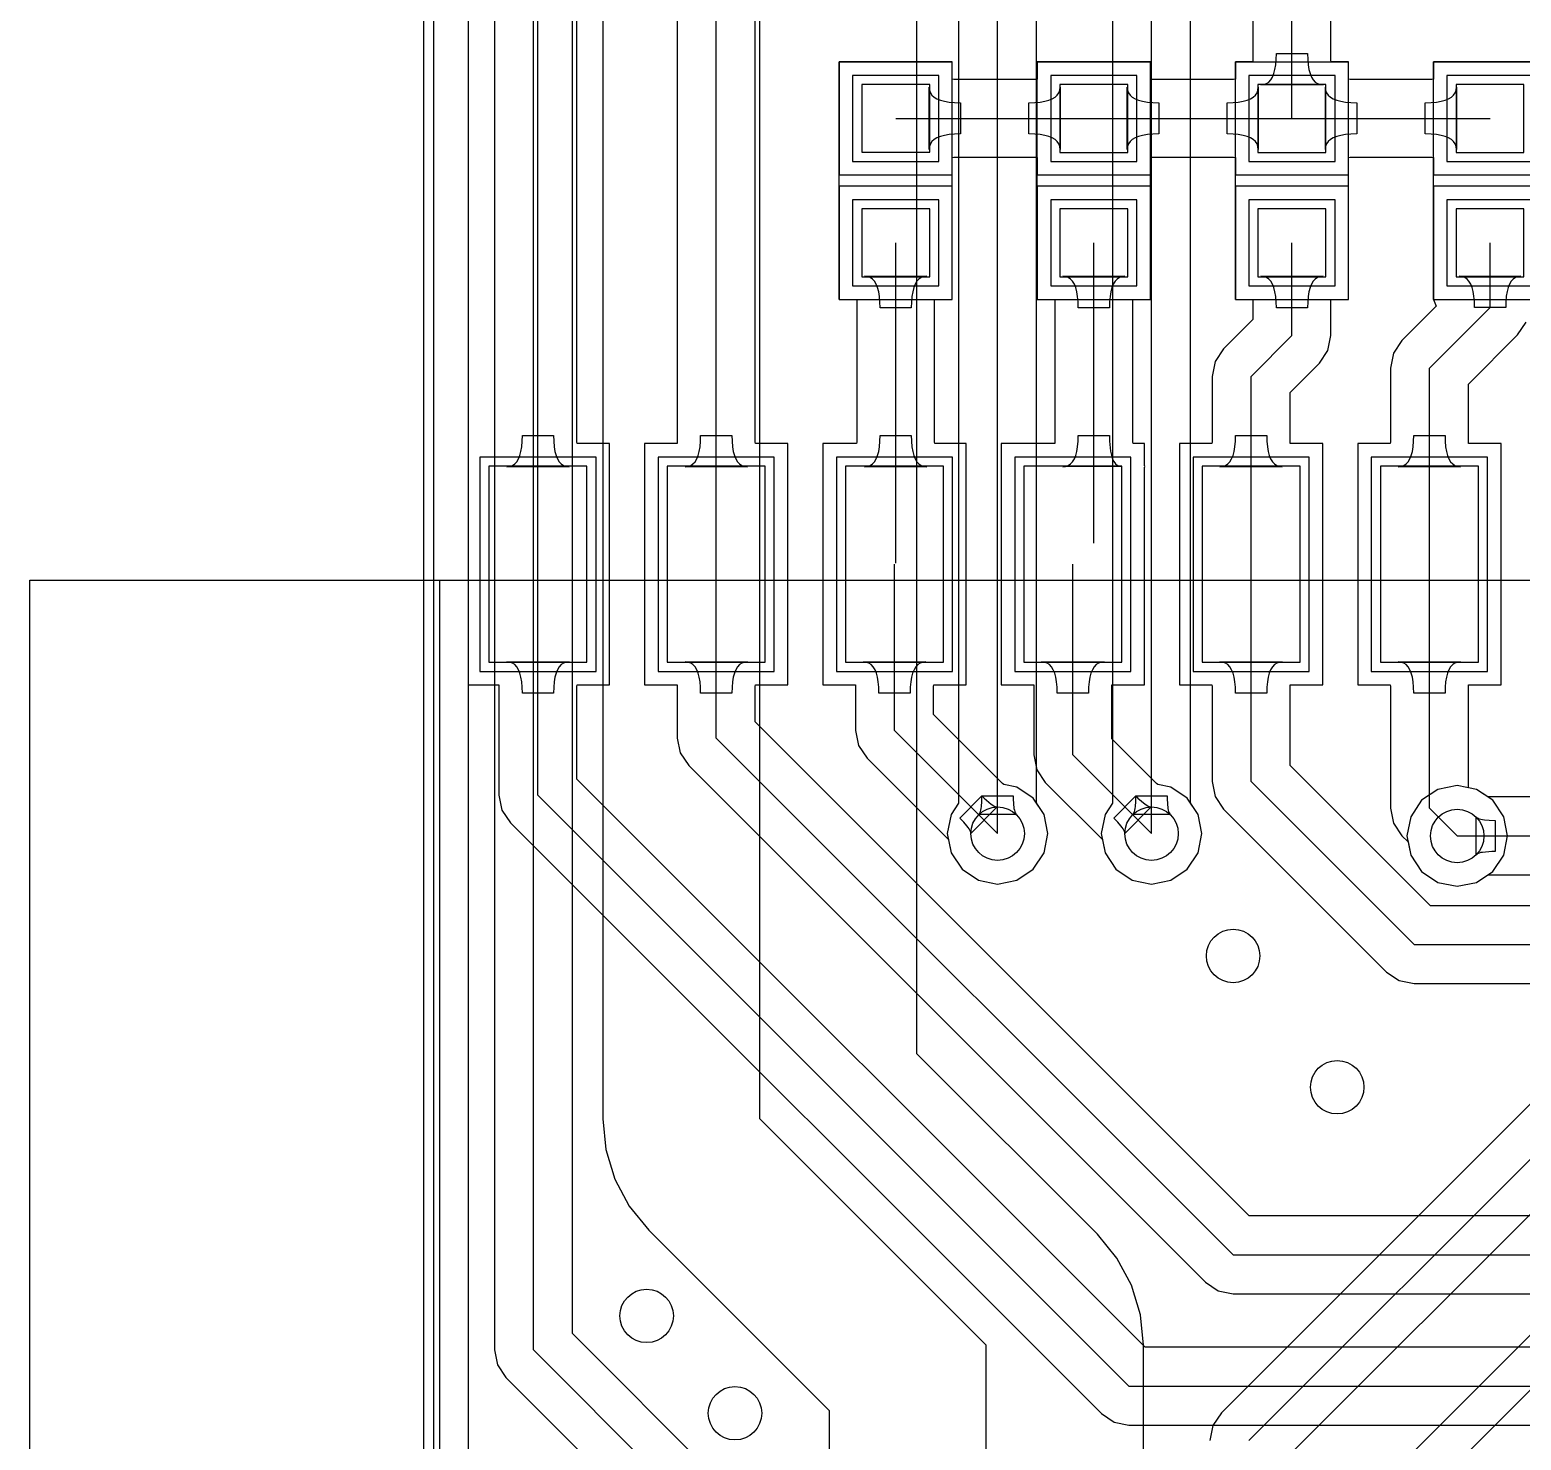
# Model space of a CAD drawing. Header units: millimetres. Extents: x 73 to 121, y 30 to 140.
# Drawn here: x 72.71 to 89.44, y 83.59 to 99.42 of the extents above; entities that cross this region are included whole.
import ezdxf

# ---------------------------------------------------------------- set-up
doc = ezdxf.new("R2010")
doc.units = ezdxf.units.MM
for name, color, linetype in [('BottomLayer', 5, 'Continuous'), ('BottomOverlay', 54, 'Continuous'), ('KeepOutLayer', 6, 'Continuous'), ('MultiLayer', 9, 'Continuous'), ('TopLayer', 1, 'Continuous'), ('TopOverlay', 2, 'Continuous'), ('TopPaste', 8, 'Continuous'), ('TopSolder', 216, 'Continuous')]:
    doc.layers.add(name, color=color, linetype=linetype)

# ---------------------------------------------------------------- blocks, each defined once
blk = doc.blocks.new('R0603_33')
at = {"layer": 'TopLayer'}
for p, q in [((-1.079, 0.381), (-1.079, -0.381)), ((-0.317, 0.381), (-1.079, 0.381)), ((-0.317, -0.381), (-0.317, 0.381)), ((0.317, 0.381), (0.317, -0.381)), ((1.079, 0.381), (0.317, 0.381)), ((1.079, -0.381), (1.079, 0.381)), ((-1.079, -0.381), (-0.317, -0.381)), ((0.317, -0.381), (1.079, -0.381))]:
    blk.add_line(p, q, dxfattribs=at)
at = {"layer": 'TopOverlay'}
for p, q in [((1.333, 0.635), (-1.333, 0.635)), ((-1.333, -0.635), (-1.333, 0.635)), ((1.333, -0.635), (1.333, 0.635)), ((1.333, -0.635), (-1.333, -0.635))]:
    blk.add_line(p, q, dxfattribs=at)
at = {"layer": 'TopPaste'}
for p, q in [((-1.079, 0.381), (-1.079, -0.381)), ((-0.317, 0.381), (-1.079, 0.381)), ((-0.317, -0.381), (-0.317, 0.381)), ((0.317, 0.381), (0.317, -0.381)), ((1.079, 0.381), (0.317, 0.381)), ((1.079, -0.381), (1.079, 0.381)), ((-1.079, -0.381), (-0.317, -0.381)), ((0.317, -0.381), (1.079, -0.381))]:
    blk.add_line(p, q, dxfattribs=at)
at = {"layer": 'TopSolder'}
for p, q in [((-1.181, 0.483), (-1.181, -0.483)), ((-0.216, 0.483), (-1.181, 0.483)), ((-0.216, -0.483), (-0.216, 0.483)), ((0.216, 0.483), (0.216, -0.483)), ((1.181, 0.483), (0.216, 0.483)), ((1.181, -0.483), (1.181, 0.483)), ((-1.181, -0.483), (-0.216, -0.483)), ((0.216, -0.483), (1.181, -0.483))]:
    blk.add_line(p, q, dxfattribs=at)
blk = doc.blocks.new('R0603_34')
at = {"layer": 'TopLayer'}
for p, q in [((-1.079, 0.381), (-1.079, -0.381)), ((-0.317, 0.381), (-1.079, 0.381)), ((-0.317, -0.381), (-0.317, 0.381)), ((0.317, 0.381), (0.317, -0.381)), ((1.079, 0.381), (0.317, 0.381)), ((1.079, -0.381), (1.079, 0.381)), ((-1.079, -0.381), (-0.317, -0.381)), ((0.317, -0.381), (1.079, -0.381))]:
    blk.add_line(p, q, dxfattribs=at)
at = {"layer": 'TopOverlay'}
for p, q in [((1.333, 0.635), (-1.333, 0.635)), ((-1.333, -0.635), (-1.333, 0.635)), ((1.333, -0.635), (1.333, 0.635)), ((1.333, -0.635), (-1.333, -0.635))]:
    blk.add_line(p, q, dxfattribs=at)
at = {"layer": 'TopPaste'}
for p, q in [((-1.079, 0.381), (-1.079, -0.381)), ((-0.317, 0.381), (-1.079, 0.381)), ((-0.317, -0.381), (-0.317, 0.381)), ((0.317, 0.381), (0.317, -0.381)), ((1.079, 0.381), (0.317, 0.381)), ((1.079, -0.381), (1.079, 0.381)), ((-1.079, -0.381), (-0.317, -0.381)), ((0.317, -0.381), (1.079, -0.381))]:
    blk.add_line(p, q, dxfattribs=at)
at = {"layer": 'TopSolder'}
for p, q in [((-1.181, 0.483), (-1.181, -0.483)), ((-0.216, 0.483), (-1.181, 0.483)), ((-0.216, -0.483), (-0.216, 0.483)), ((0.216, 0.483), (0.216, -0.483)), ((1.181, 0.483), (0.216, 0.483)), ((1.181, -0.483), (1.181, 0.483)), ((-1.181, -0.483), (-0.216, -0.483)), ((0.216, -0.483), (1.181, -0.483))]:
    blk.add_line(p, q, dxfattribs=at)
blk = doc.blocks.new('R0603_43')
at = {"layer": 'TopLayer'}
for p, q in [((-1.08, 0.381), (-1.08, -0.381)), ((-0.318, 0.381), (-1.08, 0.381)), ((-0.318, -0.381), (-0.318, 0.381)), ((0.317, 0.381), (0.317, -0.381)), ((1.079, 0.381), (0.317, 0.381)), ((1.079, -0.381), (1.079, 0.381)), ((-1.08, -0.381), (-0.318, -0.381)), ((0.317, -0.381), (1.079, -0.381))]:
    blk.add_line(p, q, dxfattribs=at)
at = {"layer": 'TopOverlay'}
for p, q in [((1.333, 0.635), (-1.334, 0.635)), ((-1.334, -0.635), (-1.334, 0.635)), ((1.333, -0.635), (1.333, 0.635)), ((1.333, -0.635), (-1.334, -0.635))]:
    blk.add_line(p, q, dxfattribs=at)
at = {"layer": 'TopPaste'}
for p, q in [((-1.08, 0.381), (-1.08, -0.381)), ((-0.318, 0.381), (-1.08, 0.381)), ((-0.318, -0.381), (-0.318, 0.381)), ((0.317, 0.381), (0.317, -0.381)), ((1.079, 0.381), (0.317, 0.381)), ((1.079, -0.381), (1.079, 0.381)), ((-1.08, -0.381), (-0.318, -0.381)), ((0.317, -0.381), (1.079, -0.381))]:
    blk.add_line(p, q, dxfattribs=at)
at = {"layer": 'TopSolder'}
for p, q in [((-1.181, 0.483), (-1.181, -0.483)), ((-0.216, 0.483), (-1.181, 0.483)), ((-0.216, -0.483), (-0.216, 0.483)), ((0.216, 0.483), (0.216, -0.483)), ((1.181, 0.483), (0.216, 0.483)), ((1.181, -0.483), (1.181, 0.483)), ((-1.181, -0.483), (-0.216, -0.483)), ((0.216, -0.483), (1.181, -0.483))]:
    blk.add_line(p, q, dxfattribs=at)
blk = doc.blocks.new('R0603_44')
at = {"layer": 'TopLayer'}
for p, q in [((-1.079, 0.381), (-1.079, -0.381)), ((-0.317, 0.381), (-1.079, 0.381)), ((-0.317, -0.381), (-0.317, 0.381)), ((0.317, 0.381), (0.317, -0.381)), ((1.079, 0.381), (0.317, 0.381)), ((1.079, -0.381), (1.079, 0.381)), ((-1.079, -0.381), (-0.317, -0.381)), ((0.317, -0.381), (1.079, -0.381))]:
    blk.add_line(p, q, dxfattribs=at)
at = {"layer": 'TopOverlay'}
for p, q in [((1.333, 0.635), (-1.333, 0.635)), ((-1.333, -0.635), (-1.333, 0.635)), ((1.333, -0.635), (1.333, 0.635)), ((1.333, -0.635), (-1.333, -0.635))]:
    blk.add_line(p, q, dxfattribs=at)
at = {"layer": 'TopPaste'}
for p, q in [((-1.079, 0.381), (-1.079, -0.381)), ((-0.317, 0.381), (-1.079, 0.381)), ((-0.317, -0.381), (-0.317, 0.381)), ((0.317, 0.381), (0.317, -0.381)), ((1.079, 0.381), (0.317, 0.381)), ((1.079, -0.381), (1.079, 0.381)), ((-1.079, -0.381), (-0.317, -0.381)), ((0.317, -0.381), (1.079, -0.381))]:
    blk.add_line(p, q, dxfattribs=at)
at = {"layer": 'TopSolder'}
for p, q in [((-1.181, 0.483), (-1.181, -0.483)), ((-0.216, 0.483), (-1.181, 0.483)), ((-0.216, -0.483), (-0.216, 0.483)), ((0.216, 0.483), (0.216, -0.483)), ((1.181, 0.483), (0.216, 0.483)), ((1.181, -0.483), (1.181, 0.483)), ((-1.181, -0.483), (-0.216, -0.483)), ((0.216, -0.483), (1.181, -0.483))]:
    blk.add_line(p, q, dxfattribs=at)
blk = doc.blocks.new('ESP_07_57')
at = {"layer": 'TopLayer'}
for p, q in [((-0.926, -0.502), (-0.926, -1.602)), ((1.274, -0.502), (-0.926, -0.502)), ((1.274, -1.602), (1.274, -0.502)), ((-0.926, -1.602), (1.274, -1.602)), ((-0.926, -2.502), (-0.926, -3.602)), ((1.274, -2.502), (-0.926, -2.502)), ((1.274, -3.602), (1.274, -2.502)), ((-0.926, -3.602), (1.274, -3.602)), ((-0.926, -4.502), (-0.926, -5.602)), ((1.274, -4.502), (-0.926, -4.502)), ((1.274, -5.602), (1.274, -4.502)), ((-0.926, -5.602), (1.274, -5.602)), ((-0.926, -6.502), (-0.926, -7.602)), ((1.274, -6.502), (-0.926, -6.502)), ((1.274, -7.602), (1.274, -6.502)), ((-0.926, -7.602), (1.274, -7.602)), ((-0.926, -8.502), (-0.926, -9.602)), ((1.274, -8.502), (-0.926, -8.502)), ((1.274, -9.602), (1.274, -8.502)), ((-0.926, -9.602), (1.274, -9.602)), ((-0.926, -10.502), (-0.926, -11.602)), ((1.274, -10.502), (-0.926, -10.502)), ((1.274, -11.602), (1.274, -10.502)), ((-0.926, -11.602), (1.274, -11.602))]:
    blk.add_line(p, q, dxfattribs=at)
at = {"layer": 'TopOverlay'}
for p, q in [((-16.003, 4.648), (-0.003, 4.648)), ((-0.003, 4.648), (-0.003, -16.552)), ((-16.003, 0.048), (-0.003, 0.048))]:
    blk.add_line(p, q, dxfattribs=at)
at = {"layer": 'TopPaste'}
for p, q in [((-0.926, -0.502), (-0.926, -1.602)), ((1.274, -0.502), (-0.926, -0.502)), ((1.274, -1.602), (1.274, -0.502)), ((-0.926, -1.602), (1.274, -1.602)), ((-0.926, -2.502), (-0.926, -3.602)), ((1.274, -2.502), (-0.926, -2.502)), ((1.274, -3.602), (1.274, -2.502)), ((-0.926, -3.602), (1.274, -3.602)), ((-0.926, -4.502), (-0.926, -5.602)), ((1.274, -4.502), (-0.926, -4.502)), ((1.274, -5.602), (1.274, -4.502)), ((-0.926, -5.602), (1.274, -5.602)), ((-0.926, -6.502), (-0.926, -7.602)), ((1.274, -6.502), (-0.926, -6.502)), ((1.274, -7.602), (1.274, -6.502)), ((-0.926, -7.602), (1.274, -7.602)), ((-0.926, -8.502), (-0.926, -9.602)), ((1.274, -8.502), (-0.926, -8.502)), ((1.274, -9.602), (1.274, -8.502)), ((-0.926, -9.602), (1.274, -9.602)), ((-0.926, -10.502), (-0.926, -11.602)), ((1.274, -10.502), (-0.926, -10.502)), ((1.274, -11.602), (1.274, -10.502)), ((-0.926, -11.602), (1.274, -11.602))]:
    blk.add_line(p, q, dxfattribs=at)
at = {"layer": 'TopSolder'}
for p, q in [((-1.028, -0.4), (-1.028, -1.703)), ((1.375, -0.4), (-1.028, -0.4)), ((1.375, -1.703), (1.375, -0.4)), ((-1.028, -1.703), (1.375, -1.703)), ((-1.028, -2.4), (-1.028, -3.703)), ((1.375, -2.4), (-1.028, -2.4)), ((1.375, -3.703), (1.375, -2.4)), ((-1.028, -3.703), (1.375, -3.703)), ((-1.028, -4.4), (-1.028, -5.703)), ((1.375, -4.4), (-1.028, -4.4)), ((1.375, -5.703), (1.375, -4.4)), ((-1.028, -5.703), (1.375, -5.703)), ((-1.028, -6.4), (-1.028, -7.703)), ((1.375, -6.4), (-1.028, -6.4)), ((1.375, -7.703), (1.375, -6.4)), ((-1.028, -7.703), (1.375, -7.703)), ((-1.028, -8.4), (-1.028, -9.703)), ((1.375, -8.4), (-1.028, -8.4)), ((1.375, -9.703), (1.375, -8.4)), ((-1.028, -9.703), (1.375, -9.703)), ((-1.028, -10.4), (-1.028, -11.703)), ((1.375, -10.4), (-1.028, -10.4)), ((1.375, -11.703), (1.375, -10.4)), ((-1.028, -11.703), (1.375, -11.703))]:
    blk.add_line(p, q, dxfattribs=at)
blk = doc.blocks.new('18650____________B_71')
at = {"layer": 'BottomOverlay'}
blk.add_line((76.531, 2.01), (-0.469, 2.01), dxfattribs=at)

msp = doc.modelspace()

# ---------------------------------------------------------------- linework, layer by layer
at = {"layer": 'BottomLayer'}
for p, q in [((77.63, 30.335), (77.63, 136.308)), ((77.922, 129.464), (77.922, 84.607)), ((78.359, 84.607), (78.359, 129.464)), ((78.796, 84.789), (78.796, 129.283)), ((79.137, 123.317), (79.137, 87.198)), ((80.899, 87.198), (80.899, 123.317)), ((82.661, 87.928), (82.661, 122.587)), ((83.129, 119.888), (83.129, 90.742)), ((83.566, 90.399), (83.566, 119.888)), ((84.003, 90.76), (84.003, 119.707)), ((85.293, 90.399), (85.293, 105.613)), ((85.731, 90.76), (85.731, 105.613)), ((84.856, 105.432), (84.856, 90.742)), ((103.424, 101.249), (86.076, 83.901)), ((86.385, 83.591), (103.734, 100.94)), ((86.823, 83.41), (103.915, 100.502)), ((104.085, 99.318), (88.032, 83.266)), ((88.341, 82.956), (104.394, 99.009)), ((88.506, 90.895), (88.323, 90.773)), ((88.722, 90.938), (88.506, 90.895)), ((88.938, 90.895), (88.722, 90.938)), ((89.065, 90.811), (88.938, 90.895)), ((83.128, 90.741), (83.044, 90.615)), ((83.129, 90.742), (83.128, 90.741)), ((83.378, 90.663), (83.382, 90.682)), ((83.382, 90.682), (83.385, 90.705)), ((83.385, 90.705), (83.39, 90.758)), ((83.39, 90.758), (83.391, 90.822)), ((83.391, 90.822), (83.741, 90.822)), ((83.741, 90.822), (83.741, 90.789)), ((83.741, 90.789), (83.75, 90.682)), ((83.75, 90.682), (83.754, 90.663)), ((84.005, 90.739), (84.003, 90.76)), ((84.088, 90.615), (84.005, 90.739)), ((84.856, 90.741), (84.771, 90.615)), ((84.856, 90.742), (84.856, 90.741)), ((85.106, 90.663), (85.109, 90.682)), ((85.109, 90.682), (85.113, 90.705)), ((85.113, 90.705), (85.117, 90.758)), ((85.117, 90.758), (85.118, 90.822)), ((85.118, 90.822), (85.468, 90.822)), ((85.468, 90.822), (85.469, 90.789)), ((85.469, 90.789), (85.477, 90.682)), ((85.477, 90.682), (85.481, 90.663)), ((85.732, 90.739), (85.731, 90.76)), ((85.815, 90.615), (85.732, 90.739)), ((88.323, 90.773), (88.2, 90.589)), ((89.066, 90.811), (89.065, 90.811)), ((90.751, 90.811), (89.066, 90.811)), ((83.044, 90.615), (83.001, 90.399)), ((83.356, 90.613), (83.363, 90.621)), ((83.776, 90.613), (83.356, 90.613)), ((83.363, 90.621), (83.369, 90.632)), ((83.369, 90.632), (83.374, 90.646)), ((83.374, 90.646), (83.378, 90.663)), ((83.754, 90.663), (83.758, 90.646)), ((83.758, 90.646), (83.763, 90.632)), ((83.763, 90.632), (83.769, 90.621)), ((83.769, 90.621), (83.776, 90.613)), ((84.131, 90.399), (84.088, 90.615)), ((84.771, 90.615), (84.728, 90.399)), ((85.083, 90.613), (85.09, 90.621)), ((85.503, 90.613), (85.083, 90.613)), ((85.09, 90.621), (85.096, 90.632)), ((85.096, 90.632), (85.101, 90.646)), ((85.101, 90.646), (85.106, 90.663)), ((85.481, 90.663), (85.485, 90.646)), ((85.485, 90.646), (85.491, 90.632)), ((85.491, 90.632), (85.497, 90.621)), ((85.497, 90.621), (85.503, 90.613)), ((85.858, 90.399), (85.815, 90.615)), ((88.2, 90.589), (88.157, 90.373)), ((88.936, 90.163), (88.936, 90.583)), ((88.936, 90.583), (88.945, 90.577)), ((88.945, 90.577), (88.956, 90.571)), ((88.956, 90.571), (88.97, 90.565)), ((88.97, 90.565), (88.986, 90.561)), ((88.986, 90.561), (89.006, 90.557)), ((89.006, 90.557), (89.028, 90.554)), ((89.028, 90.554), (89.081, 90.55)), ((89.081, 90.55), (89.146, 90.548)), ((89.146, 90.548), (89.146, 90.198)), ((83.001, 90.399), (83.044, 90.182)), ((84.088, 90.182), (84.131, 90.399)), ((84.728, 90.399), (84.771, 90.182)), ((85.815, 90.182), (85.858, 90.399)), ((88.157, 90.373), (88.2, 90.157)), ((88.722, 90.373), (90.932, 90.373)), ((83.044, 90.182), (83.167, 89.999)), ((83.965, 89.999), (84.088, 90.182)), ((84.771, 90.182), (84.894, 89.999)), ((85.693, 89.999), (85.815, 90.182)), ((88.956, 90.176), (88.945, 90.17)), ((88.97, 90.181), (88.956, 90.176)), ((88.986, 90.186), (88.97, 90.181)), ((89.006, 90.189), (88.986, 90.186)), ((89.112, 90.198), (89.006, 90.189)), ((89.146, 90.198), (89.112, 90.198)), ((88.2, 90.157), (88.323, 89.974)), ((88.945, 90.17), (88.936, 90.163)), ((83.167, 89.999), (83.35, 89.877)), ((83.35, 89.877), (83.566, 89.834)), ((83.566, 89.834), (83.782, 89.877)), ((83.782, 89.877), (83.965, 89.999)), ((84.894, 89.999), (85.077, 89.877)), ((85.077, 89.877), (85.293, 89.834)), ((85.293, 89.834), (85.509, 89.877)), ((85.509, 89.877), (85.693, 89.999)), ((88.323, 89.974), (88.506, 89.851)), ((88.506, 89.851), (88.722, 89.808)), ((88.722, 89.808), (88.938, 89.851)), ((88.938, 89.851), (89.062, 89.934)), ((89.062, 89.934), (89.084, 89.936)), ((89.084, 89.936), (90.932, 89.936)), ((84.685, 85.904), (82.661, 87.928)), ((79.137, 87.198), (79.17, 86.854)), ((80.899, 87.198), (83.439, 84.658)), ((79.17, 86.854), (79.271, 86.524)), ((79.271, 86.524), (79.434, 86.219)), ((79.434, 86.219), (79.653, 85.952)), ((79.653, 85.952), (81.677, 83.928)), ((84.904, 85.637), (84.685, 85.904)), ((84.685, 85.904), (84.685, 85.904)), ((85.067, 85.333), (84.904, 85.637)), ((85.168, 85.002), (85.067, 85.333)), ((85.201, 84.658), (85.168, 85.002)), ((80.776, 82.808), (78.796, 84.789)), ((83.439, 59.639), (83.439, 84.658)), ((85.201, 59.639), (85.201, 84.658)), ((85.201, 84.658), (85.201, 84.658)), ((77.922, 84.607), (77.955, 84.44)), ((78.359, 84.607), (80.467, 82.499)), ((77.955, 84.44), (78.05, 84.298)), ((78.05, 84.298), (80.03, 82.318)), ((81.677, 83.928), (81.677, 60.369)), ((86.076, 83.901), (85.981, 83.759)), ((85.981, 83.759), (85.948, 83.591))]:
    msp.add_line(p, q, dxfattribs=at)
for centre in [(83.566, 90.399), (85.293, 90.399), (88.722, 90.373), (86.208, 89.027), (87.376, 87.554), (79.629, 84.988), (80.62, 83.896)]:
    msp.add_circle(centre, 0.3, dxfattribs=at)
at = {"layer": 'KeepOutLayer'}
msp.add_line((77.241, 29.947), (77.241, 137.437), dxfattribs=at)
at = {"layer": 'MultiLayer'}
for centre in [(83.566, 90.399), (85.293, 90.399), (88.722, 90.373), (86.208, 89.027), (87.376, 87.554), (79.629, 84.988), (80.62, 83.896)]:
    msp.add_circle(centre, 0.3, dxfattribs=at)
at = {"layer": 'TopLayer'}
for p, q in [((78.41, 93.421), (78.41, 132.029)), ((78.847, 94.793), (78.847, 131.848)), ((79.972, 128.975), (79.972, 94.793)), ((80.41, 93.421), (80.41, 128.975)), ((80.847, 94.793), (80.847, 101.978)), ((86.431, 100.457), (86.431, 99.078)), ((86.868, 98.425), (86.868, 100.457)), ((87.305, 99.078), (87.305, 100.276)), ((83.058, 99.06), (81.788, 99.06)), ((81.788, 99.06), (81.788, 97.79)), ((83.058, 98.864), (83.058, 99.06)), ((85.28, 99.06), (84.01, 99.06)), ((84.01, 99.06), (84.01, 98.864)), ((85.28, 98.864), (85.28, 99.06)), ((86.429, 99.06), (86.233, 99.06)), ((86.233, 99.06), (86.233, 98.864)), ((86.431, 99.078), (86.429, 99.06)), ((86.686, 99.026), (86.691, 99.086)), ((86.691, 99.086), (86.693, 99.153)), ((86.693, 99.153), (87.043, 99.153)), ((87.043, 99.153), (87.045, 99.086)), ((87.045, 99.086), (87.05, 99.026)), ((87.307, 99.06), (87.305, 99.078)), ((87.503, 99.06), (87.307, 99.06)), ((87.503, 98.864), (87.503, 99.06)), ((89.725, 99.06), (88.455, 99.06)), ((88.455, 99.06), (88.455, 98.864)), ((86.63, 98.856), (86.649, 98.888)), ((86.649, 98.888), (86.665, 98.927)), ((86.665, 98.927), (86.677, 98.973)), ((86.677, 98.973), (86.686, 99.026)), ((87.05, 99.026), (87.059, 98.973)), ((87.059, 98.973), (87.071, 98.927)), ((87.071, 98.927), (87.087, 98.888)), ((87.087, 98.888), (87.106, 98.856)), ((82.798, 98.075), (82.798, 98.775)), ((82.798, 98.775), (82.801, 98.742)), ((82.801, 98.742), (82.812, 98.712)), ((82.812, 98.712), (82.83, 98.686)), ((83.076, 98.862), (83.058, 98.864)), ((83.992, 98.862), (83.076, 98.862)), ((84.01, 98.864), (83.992, 98.862)), ((84.236, 98.686), (84.254, 98.712)), ((84.254, 98.712), (84.264, 98.742)), ((84.264, 98.742), (84.268, 98.775)), ((84.268, 98.775), (84.268, 98.075)), ((85.02, 98.075), (85.02, 98.775)), ((85.02, 98.775), (85.024, 98.742)), ((85.024, 98.742), (85.035, 98.712)), ((85.035, 98.712), (85.052, 98.686)), ((85.298, 98.862), (85.28, 98.864)), ((86.214, 98.862), (85.298, 98.862)), ((86.233, 98.864), (86.214, 98.862)), ((86.459, 98.686), (86.476, 98.712)), ((86.476, 98.712), (86.487, 98.742)), ((86.487, 98.742), (86.49, 98.775)), ((86.49, 98.775), (86.49, 98.075)), ((86.518, 98.8), (86.551, 98.803)), ((87.218, 98.8), (86.518, 98.8)), ((86.551, 98.803), (86.581, 98.814)), ((86.581, 98.814), (86.607, 98.832)), ((86.607, 98.832), (86.63, 98.856)), ((87.106, 98.856), (87.129, 98.832)), ((87.129, 98.832), (87.155, 98.814)), ((87.155, 98.814), (87.185, 98.803)), ((87.185, 98.803), (87.218, 98.8)), ((87.243, 98.075), (87.243, 98.775)), ((87.243, 98.775), (87.246, 98.742)), ((87.246, 98.742), (87.257, 98.712)), ((87.257, 98.712), (87.275, 98.686)), ((87.521, 98.862), (87.503, 98.864)), ((88.437, 98.862), (87.521, 98.862)), ((88.455, 98.864), (88.437, 98.862)), ((88.681, 98.686), (88.699, 98.712)), ((88.699, 98.712), (88.709, 98.742)), ((88.709, 98.742), (88.713, 98.775)), ((88.713, 98.775), (88.713, 98.075)), ((82.83, 98.686), (82.854, 98.663)), ((82.854, 98.663), (82.886, 98.644)), ((82.886, 98.644), (82.925, 98.628)), ((82.925, 98.628), (82.971, 98.616)), ((82.971, 98.616), (83.024, 98.607)), ((83.024, 98.607), (83.084, 98.602)), ((83.084, 98.602), (83.151, 98.6)), ((83.151, 98.6), (83.151, 98.25)), ((83.918, 98.6), (83.984, 98.602)), ((83.918, 98.25), (83.918, 98.6)), ((83.984, 98.602), (84.044, 98.607)), ((84.044, 98.607), (84.096, 98.616)), ((84.096, 98.616), (84.142, 98.628)), ((84.142, 98.628), (84.18, 98.644)), ((84.18, 98.644), (84.212, 98.663)), ((84.212, 98.663), (84.236, 98.686)), ((85.052, 98.686), (85.077, 98.663)), ((85.077, 98.663), (85.109, 98.644)), ((85.109, 98.644), (85.148, 98.628)), ((85.148, 98.628), (85.193, 98.616)), ((85.193, 98.616), (85.246, 98.607)), ((85.246, 98.607), (85.306, 98.602)), ((85.306, 98.602), (85.373, 98.6)), ((85.373, 98.6), (85.373, 98.25)), ((86.14, 98.6), (86.207, 98.602)), ((86.14, 98.25), (86.14, 98.6)), ((86.207, 98.602), (86.266, 98.607)), ((86.266, 98.607), (86.319, 98.616)), ((86.319, 98.616), (86.364, 98.628)), ((86.364, 98.628), (86.403, 98.644)), ((86.403, 98.644), (86.434, 98.663)), ((86.434, 98.663), (86.459, 98.686)), ((87.275, 98.686), (87.299, 98.663)), ((87.299, 98.663), (87.331, 98.644)), ((87.331, 98.644), (87.37, 98.628)), ((87.37, 98.628), (87.416, 98.616)), ((87.416, 98.616), (87.469, 98.607)), ((87.469, 98.607), (87.529, 98.602)), ((87.529, 98.602), (87.596, 98.6)), ((87.596, 98.6), (87.596, 98.25)), ((88.363, 98.6), (88.429, 98.602)), ((88.363, 98.25), (88.363, 98.6)), ((88.429, 98.602), (88.489, 98.607)), ((88.489, 98.607), (88.541, 98.616)), ((88.541, 98.616), (88.587, 98.628)), ((88.587, 98.628), (88.625, 98.644)), ((88.625, 98.644), (88.657, 98.663)), ((88.657, 98.663), (88.681, 98.686)), ((82.423, 98.425), (84.645, 98.425)), ((84.645, 98.425), (86.868, 98.425)), ((86.868, 98.425), (89.09, 98.425)), ((82.886, 98.206), (82.854, 98.187)), ((82.925, 98.222), (82.886, 98.206)), ((82.971, 98.234), (82.925, 98.222)), ((83.024, 98.243), (82.971, 98.234)), ((83.084, 98.248), (83.024, 98.243)), ((83.151, 98.25), (83.084, 98.248)), ((83.984, 98.248), (83.918, 98.25)), ((84.044, 98.243), (83.984, 98.248)), ((84.096, 98.234), (84.044, 98.243)), ((84.142, 98.222), (84.096, 98.234)), ((84.18, 98.206), (84.142, 98.222)), ((84.212, 98.187), (84.18, 98.206)), ((85.109, 98.206), (85.077, 98.187)), ((85.148, 98.222), (85.109, 98.206)), ((85.193, 98.234), (85.148, 98.222)), ((85.246, 98.243), (85.193, 98.234)), ((85.306, 98.248), (85.246, 98.243)), ((85.373, 98.25), (85.306, 98.248)), ((86.207, 98.248), (86.14, 98.25)), ((86.266, 98.243), (86.207, 98.248)), ((86.319, 98.234), (86.266, 98.243)), ((86.364, 98.222), (86.319, 98.234)), ((86.403, 98.206), (86.364, 98.222)), ((86.434, 98.187), (86.403, 98.206)), ((87.331, 98.206), (87.299, 98.187)), ((87.37, 98.222), (87.331, 98.206)), ((87.416, 98.234), (87.37, 98.222)), ((87.469, 98.243), (87.416, 98.234)), ((87.529, 98.248), (87.469, 98.243)), ((87.596, 98.25), (87.529, 98.248)), ((88.429, 98.248), (88.363, 98.25)), ((88.489, 98.243), (88.429, 98.248)), ((88.541, 98.234), (88.489, 98.243)), ((88.587, 98.222), (88.541, 98.234)), ((88.625, 98.206), (88.587, 98.222)), ((88.657, 98.187), (88.625, 98.206)), ((82.801, 98.108), (82.798, 98.075)), ((82.812, 98.138), (82.801, 98.108)), ((82.83, 98.164), (82.812, 98.138)), ((82.854, 98.187), (82.83, 98.164)), ((84.236, 98.164), (84.212, 98.187)), ((84.254, 98.138), (84.236, 98.164)), ((84.264, 98.108), (84.254, 98.138)), ((84.268, 98.075), (84.264, 98.108)), ((85.024, 98.108), (85.02, 98.075)), ((85.035, 98.138), (85.024, 98.108)), ((85.052, 98.164), (85.035, 98.138)), ((85.077, 98.187), (85.052, 98.164)), ((86.459, 98.164), (86.434, 98.187)), ((86.476, 98.138), (86.459, 98.164)), ((86.487, 98.108), (86.476, 98.138)), ((86.49, 98.075), (86.487, 98.108)), ((87.246, 98.108), (87.243, 98.075)), ((87.257, 98.138), (87.246, 98.108)), ((87.275, 98.164), (87.257, 98.138)), ((87.299, 98.187), (87.275, 98.164)), ((88.681, 98.164), (88.657, 98.187)), ((88.699, 98.138), (88.681, 98.164)), ((88.709, 98.108), (88.699, 98.138)), ((88.713, 98.075), (88.709, 98.108)), ((83.058, 97.986), (83.076, 97.988)), ((83.058, 97.79), (83.058, 97.986)), ((83.076, 97.988), (83.992, 97.988)), ((83.992, 97.988), (84.01, 97.986)), ((84.01, 97.986), (84.01, 97.79)), ((85.28, 97.986), (85.298, 97.988)), ((85.28, 97.79), (85.28, 97.986)), ((85.298, 97.988), (86.214, 97.988)), ((86.214, 97.988), (86.233, 97.986)), ((86.233, 97.986), (86.233, 97.79)), ((87.503, 97.986), (87.521, 97.988)), ((87.503, 97.79), (87.503, 97.986)), ((87.521, 97.988), (88.437, 97.988)), ((88.437, 97.988), (88.455, 97.986)), ((88.455, 97.986), (88.455, 97.79)), ((81.788, 97.79), (83.058, 97.79)), ((84.01, 97.79), (85.28, 97.79)), ((86.233, 97.79), (87.503, 97.79)), ((88.455, 97.79), (89.725, 97.79)), ((83.058, 97.663), (81.788, 97.663)), ((81.788, 97.663), (81.788, 96.393)), ((83.058, 96.393), (83.058, 97.663)), ((85.28, 97.663), (84.01, 97.663)), ((84.01, 97.663), (84.01, 96.393)), ((85.28, 96.393), (85.28, 97.663)), ((87.503, 97.663), (86.233, 97.663)), ((86.233, 97.663), (86.233, 96.393)), ((87.503, 96.393), (87.503, 97.663)), ((89.725, 97.663), (88.455, 97.663)), ((88.455, 97.663), (88.455, 96.393)), ((82.423, 93.434), (82.423, 97.028)), ((84.645, 93.657), (84.645, 97.028)), ((86.868, 95.987), (86.868, 97.028)), ((89.09, 96.304), (89.09, 97.028)), ((82.106, 96.65), (82.073, 96.653)), ((82.073, 96.653), (82.773, 96.653)), ((82.136, 96.639), (82.106, 96.65)), ((82.162, 96.621), (82.136, 96.639)), ((82.185, 96.597), (82.162, 96.621)), ((82.204, 96.565), (82.185, 96.597)), ((82.22, 96.526), (82.204, 96.565)), ((82.642, 96.565), (82.626, 96.526)), ((82.661, 96.597), (82.642, 96.565)), ((82.684, 96.621), (82.661, 96.597)), ((82.71, 96.639), (82.684, 96.621)), ((82.74, 96.65), (82.71, 96.639)), ((82.773, 96.653), (82.74, 96.65)), ((84.329, 96.65), (84.296, 96.653)), ((84.296, 96.653), (84.995, 96.653)), ((84.359, 96.639), (84.329, 96.65)), ((84.385, 96.621), (84.359, 96.639)), ((84.407, 96.597), (84.385, 96.621)), ((84.427, 96.565), (84.407, 96.597)), ((84.443, 96.526), (84.427, 96.565)), ((84.864, 96.565), (84.848, 96.526)), ((84.884, 96.597), (84.864, 96.565)), ((84.906, 96.621), (84.884, 96.597)), ((84.932, 96.639), (84.906, 96.621)), ((84.962, 96.65), (84.932, 96.639)), ((84.995, 96.653), (84.962, 96.65)), ((86.551, 96.65), (86.518, 96.653)), ((86.518, 96.653), (87.218, 96.653)), ((86.581, 96.639), (86.551, 96.65)), ((86.607, 96.621), (86.581, 96.639)), ((86.63, 96.597), (86.607, 96.621)), ((86.649, 96.565), (86.63, 96.597)), ((86.665, 96.526), (86.649, 96.565)), ((87.087, 96.565), (87.071, 96.526)), ((87.106, 96.597), (87.087, 96.565)), ((87.129, 96.621), (87.106, 96.597)), ((87.155, 96.639), (87.129, 96.621)), ((87.185, 96.65), (87.155, 96.639)), ((87.218, 96.653), (87.185, 96.65)), ((88.777, 96.65), (88.745, 96.653)), ((88.745, 96.653), (89.436, 96.653)), ((88.806, 96.639), (88.777, 96.65)), ((88.832, 96.622), (88.806, 96.639)), ((88.854, 96.597), (88.832, 96.622)), ((88.873, 96.566), (88.854, 96.597)), ((88.888, 96.527), (88.873, 96.566)), ((89.308, 96.566), (89.293, 96.527)), ((89.327, 96.597), (89.308, 96.566)), ((89.349, 96.622), (89.327, 96.597)), ((89.375, 96.639), (89.349, 96.622)), ((89.404, 96.65), (89.375, 96.639)), ((89.436, 96.653), (89.404, 96.65)), ((81.788, 96.393), (81.984, 96.393)), ((81.984, 96.393), (81.986, 96.375)), ((81.986, 96.375), (81.986, 94.793)), ((82.232, 96.48), (82.22, 96.526)), ((82.241, 96.427), (82.232, 96.48)), ((82.246, 96.367), (82.241, 96.427)), ((82.248, 96.3), (82.246, 96.367)), ((82.6, 96.367), (82.598, 96.3)), ((82.605, 96.427), (82.6, 96.367)), ((82.614, 96.48), (82.605, 96.427)), ((82.626, 96.526), (82.614, 96.48)), ((82.86, 96.375), (82.862, 96.393)), ((82.86, 94.793), (82.86, 96.375)), ((82.862, 96.393), (83.058, 96.393)), ((84.01, 96.393), (84.207, 96.393)), ((84.207, 96.393), (84.208, 96.375)), ((84.208, 96.375), (84.208, 94.793)), ((84.455, 96.48), (84.443, 96.526)), ((84.464, 96.427), (84.455, 96.48)), ((84.469, 96.367), (84.464, 96.427)), ((84.47, 96.3), (84.469, 96.367)), ((84.822, 96.367), (84.821, 96.3)), ((84.827, 96.427), (84.822, 96.367)), ((84.836, 96.48), (84.827, 96.427)), ((84.848, 96.526), (84.836, 96.48)), ((85.083, 96.375), (85.084, 96.393)), ((85.083, 94.793), (85.083, 96.375)), ((85.084, 96.393), (85.28, 96.393)), ((86.233, 96.393), (86.429, 96.393)), ((86.429, 96.393), (86.431, 96.375)), ((86.431, 96.375), (86.431, 96.168)), ((86.677, 96.48), (86.665, 96.526)), ((86.686, 96.427), (86.677, 96.48)), ((86.691, 96.367), (86.686, 96.427)), ((86.693, 96.3), (86.691, 96.367)), ((87.045, 96.367), (87.043, 96.3)), ((87.05, 96.427), (87.045, 96.367)), ((87.059, 96.48), (87.05, 96.427)), ((87.071, 96.526), (87.059, 96.48)), ((87.305, 96.375), (87.307, 96.393)), ((87.305, 95.987), (87.305, 96.375)), ((87.307, 96.393), (87.503, 96.393)), ((88.455, 96.393), (88.455, 96.393)), ((88.455, 96.393), (88.486, 96.319)), ((88.9, 96.482), (88.888, 96.527)), ((88.909, 96.43), (88.9, 96.482)), ((88.914, 96.37), (88.909, 96.43)), ((88.915, 96.304), (88.914, 96.37)), ((89.267, 96.37), (89.266, 96.304)), ((89.272, 96.43), (89.267, 96.37)), ((89.281, 96.482), (89.272, 96.43)), ((89.293, 96.527), (89.281, 96.482)), ((82.598, 96.3), (82.248, 96.3)), ((84.821, 96.3), (84.47, 96.3)), ((87.043, 96.3), (86.693, 96.3)), ((88.486, 96.319), (88.101, 95.933)), ((88.41, 95.623), (89.09, 96.304)), ((89.266, 96.304), (88.915, 96.304)), ((86.431, 96.168), (86.101, 95.838)), ((89.4, 95.995), (89.495, 96.137)), ((86.41, 95.528), (86.868, 95.987)), ((87.272, 95.819), (87.305, 95.987)), ((88.101, 95.933), (88.006, 95.791)), ((88.847, 95.442), (89.4, 95.995)), ((86.006, 95.696), (85.972, 95.528)), ((86.101, 95.838), (86.006, 95.696)), ((87.177, 95.677), (87.272, 95.819)), ((88.006, 95.791), (87.972, 95.623)), ((85.972, 95.528), (85.972, 94.793)), ((86.41, 93.421), (86.41, 95.528)), ((86.847, 95.347), (87.177, 95.677)), ((87.972, 95.623), (87.972, 94.793)), ((88.41, 93.421), (88.41, 95.623)), ((88.847, 94.793), (88.847, 95.442)), ((86.847, 94.793), (86.847, 95.347)), ((78.233, 94.801), (78.235, 94.868)), ((78.235, 94.868), (78.585, 94.868)), ((78.585, 94.868), (78.587, 94.801)), ((80.233, 94.801), (80.235, 94.868)), ((80.235, 94.868), (80.585, 94.868)), ((80.585, 94.868), (80.587, 94.801)), ((82.246, 94.801), (82.248, 94.868)), ((82.248, 94.868), (82.598, 94.868)), ((82.598, 94.868), (82.6, 94.801)), ((84.469, 94.801), (84.47, 94.868)), ((84.47, 94.868), (84.821, 94.868)), ((84.821, 94.868), (84.822, 94.802)), ((86.233, 94.801), (86.235, 94.868)), ((86.235, 94.868), (86.585, 94.868)), ((86.585, 94.868), (86.587, 94.801)), ((88.233, 94.801), (88.235, 94.868)), ((88.235, 94.868), (88.585, 94.868)), ((88.585, 94.868), (88.587, 94.801)), ((78.219, 94.688), (78.228, 94.741)), ((78.228, 94.741), (78.233, 94.801)), ((78.587, 94.801), (78.592, 94.741)), ((78.592, 94.741), (78.601, 94.688)), ((78.849, 94.775), (78.847, 94.793)), ((79.214, 94.775), (78.849, 94.775)), ((79.214, 92.067), (79.214, 94.775)), ((79.971, 94.775), (79.606, 94.775)), ((79.606, 94.775), (79.606, 92.067)), ((79.972, 94.793), (79.971, 94.775)), ((80.219, 94.688), (80.228, 94.741)), ((80.228, 94.741), (80.233, 94.801)), ((80.587, 94.801), (80.592, 94.741)), ((80.592, 94.741), (80.601, 94.688)), ((80.849, 94.775), (80.847, 94.793)), ((81.214, 94.775), (80.849, 94.775)), ((81.214, 92.067), (81.214, 94.775)), ((81.984, 94.775), (81.606, 94.775)), ((81.606, 94.775), (81.606, 92.067)), ((81.986, 94.793), (81.984, 94.775)), ((82.232, 94.688), (82.241, 94.741)), ((82.241, 94.741), (82.246, 94.801)), ((82.6, 94.801), (82.605, 94.741)), ((82.605, 94.741), (82.614, 94.688)), ((82.862, 94.775), (82.86, 94.793)), ((83.214, 94.775), (82.862, 94.775)), ((83.214, 92.067), (83.214, 94.775)), ((84.207, 94.775), (83.606, 94.775)), ((83.606, 94.775), (83.606, 92.067)), ((84.208, 94.793), (84.207, 94.775)), ((84.455, 94.688), (84.464, 94.741)), ((84.464, 94.741), (84.469, 94.801)), ((84.822, 94.802), (84.833, 94.69)), ((84.833, 94.69), (84.842, 94.644)), ((85.085, 94.775), (85.083, 94.793)), ((85.214, 94.775), (85.085, 94.775)), ((85.214, 94.529), (85.214, 94.775)), ((85.971, 94.775), (85.606, 94.775)), ((85.606, 94.775), (85.606, 92.067)), ((85.972, 94.793), (85.971, 94.775)), ((86.219, 94.688), (86.228, 94.741)), ((86.228, 94.741), (86.233, 94.801)), ((86.587, 94.801), (86.592, 94.741)), ((86.592, 94.741), (86.601, 94.688)), ((86.849, 94.775), (86.847, 94.793)), ((87.214, 94.775), (86.849, 94.775)), ((87.214, 92.067), (87.214, 94.775)), ((87.971, 94.775), (87.606, 94.775)), ((87.606, 94.775), (87.606, 92.067)), ((87.972, 94.793), (87.971, 94.775)), ((88.219, 94.688), (88.228, 94.741)), ((88.228, 94.741), (88.233, 94.801)), ((88.587, 94.801), (88.592, 94.741)), ((88.592, 94.741), (88.601, 94.688)), ((88.849, 94.775), (88.847, 94.793)), ((89.214, 94.775), (88.849, 94.775)), ((89.214, 92.067), (89.214, 94.775)), ((78.093, 94.519), (78.123, 94.529)), ((78.123, 94.529), (78.149, 94.547)), ((78.149, 94.547), (78.172, 94.572)), ((78.172, 94.572), (78.191, 94.603)), ((78.191, 94.603), (78.207, 94.642)), ((78.207, 94.642), (78.219, 94.688)), ((78.601, 94.688), (78.613, 94.642)), ((78.613, 94.642), (78.629, 94.603)), ((78.629, 94.603), (78.648, 94.572)), ((78.648, 94.572), (78.671, 94.547)), ((78.671, 94.547), (78.697, 94.529)), ((78.697, 94.529), (78.727, 94.519)), ((80.093, 94.519), (80.123, 94.529)), ((80.123, 94.529), (80.149, 94.547)), ((80.149, 94.547), (80.172, 94.572)), ((80.172, 94.572), (80.191, 94.603)), ((80.191, 94.603), (80.207, 94.642)), ((80.207, 94.642), (80.219, 94.688)), ((80.601, 94.688), (80.613, 94.642)), ((80.613, 94.642), (80.629, 94.603)), ((80.629, 94.603), (80.648, 94.572)), ((80.648, 94.572), (80.671, 94.547)), ((80.671, 94.547), (80.697, 94.529)), ((80.697, 94.529), (80.727, 94.519)), ((82.106, 94.519), (82.136, 94.529)), ((82.136, 94.529), (82.162, 94.547)), ((82.162, 94.547), (82.185, 94.572)), ((82.185, 94.572), (82.204, 94.603)), ((82.204, 94.603), (82.22, 94.642)), ((82.22, 94.642), (82.232, 94.688)), ((82.614, 94.688), (82.626, 94.642)), ((82.626, 94.642), (82.642, 94.603)), ((82.642, 94.603), (82.661, 94.572)), ((82.661, 94.572), (82.684, 94.547)), ((82.684, 94.547), (82.71, 94.529)), ((82.71, 94.529), (82.74, 94.519)), ((84.329, 94.519), (84.359, 94.529)), ((84.359, 94.529), (84.385, 94.547)), ((84.385, 94.547), (84.407, 94.572)), ((84.407, 94.572), (84.427, 94.604)), ((84.427, 94.604), (84.443, 94.643)), ((84.443, 94.643), (84.455, 94.688)), ((84.842, 94.644), (84.855, 94.606)), ((84.855, 94.606), (84.87, 94.574)), ((84.87, 94.574), (84.887, 94.55)), ((84.887, 94.55), (84.908, 94.532)), ((84.908, 94.532), (84.931, 94.522)), ((85.216, 94.519), (85.214, 94.529)), ((86.093, 94.519), (86.123, 94.529)), ((86.123, 94.529), (86.149, 94.547)), ((86.149, 94.547), (86.172, 94.572)), ((86.172, 94.572), (86.191, 94.603)), ((86.191, 94.603), (86.207, 94.642)), ((86.207, 94.642), (86.219, 94.688)), ((86.601, 94.688), (86.613, 94.642)), ((86.613, 94.642), (86.629, 94.603)), ((86.629, 94.603), (86.648, 94.572)), ((86.648, 94.572), (86.671, 94.547)), ((86.671, 94.547), (86.697, 94.529)), ((86.697, 94.529), (86.727, 94.519)), ((88.093, 94.519), (88.123, 94.529)), ((88.123, 94.529), (88.149, 94.547)), ((88.149, 94.547), (88.172, 94.572)), ((88.172, 94.572), (88.191, 94.603)), ((88.191, 94.603), (88.207, 94.642)), ((88.207, 94.642), (88.219, 94.688)), ((88.601, 94.688), (88.613, 94.642)), ((88.613, 94.642), (88.629, 94.603)), ((88.629, 94.603), (88.648, 94.572)), ((88.648, 94.572), (88.671, 94.547)), ((88.671, 94.547), (88.697, 94.529)), ((88.697, 94.529), (88.727, 94.519)), ((78.06, 94.515), (78.093, 94.519)), ((78.76, 94.515), (78.06, 94.515)), ((78.727, 94.519), (78.76, 94.515)), ((80.06, 94.515), (80.093, 94.519)), ((80.76, 94.515), (80.06, 94.515)), ((80.727, 94.519), (80.76, 94.515)), ((82.073, 94.515), (82.106, 94.519)), ((82.773, 94.515), (82.073, 94.515)), ((82.74, 94.519), (82.773, 94.515)), ((84.296, 94.515), (84.329, 94.519)), ((84.957, 94.518), (84.296, 94.515)), ((84.931, 94.522), (84.957, 94.518)), ((85.214, 94.509), (85.216, 94.519)), ((85.214, 92.067), (85.214, 94.509)), ((86.06, 94.515), (86.093, 94.519)), ((86.76, 94.515), (86.06, 94.515)), ((86.727, 94.519), (86.76, 94.515)), ((88.06, 94.515), (88.093, 94.519)), ((88.76, 94.515), (88.06, 94.515)), ((88.727, 94.519), (88.76, 94.515)), ((78.41, 90.83), (78.41, 93.421)), ((80.41, 91.472), (80.41, 93.421)), ((82.41, 91.555), (82.41, 93.421)), ((84.41, 91.282), (84.41, 93.421)), ((86.41, 90.984), (86.41, 93.421)), ((88.41, 90.686), (88.41, 93.421)), ((78.093, 92.324), (78.06, 92.327)), ((78.06, 92.327), (78.76, 92.327)), ((78.123, 92.313), (78.093, 92.324)), ((78.149, 92.296), (78.123, 92.313)), ((78.172, 92.271), (78.149, 92.296)), ((78.191, 92.239), (78.172, 92.271)), ((78.207, 92.2), (78.191, 92.239)), ((78.219, 92.154), (78.207, 92.2)), ((78.613, 92.2), (78.601, 92.154)), ((78.629, 92.239), (78.613, 92.2)), ((78.648, 92.271), (78.629, 92.239)), ((78.671, 92.296), (78.648, 92.271)), ((78.697, 92.313), (78.671, 92.296)), ((78.727, 92.324), (78.697, 92.313)), ((78.76, 92.327), (78.727, 92.324)), ((80.093, 92.324), (80.06, 92.327)), ((80.06, 92.327), (80.76, 92.327)), ((80.123, 92.313), (80.093, 92.324)), ((80.149, 92.296), (80.123, 92.313)), ((80.172, 92.271), (80.149, 92.296)), ((80.191, 92.239), (80.172, 92.271)), ((80.207, 92.2), (80.191, 92.239)), ((80.219, 92.154), (80.207, 92.2)), ((80.613, 92.2), (80.601, 92.154)), ((80.629, 92.239), (80.613, 92.2)), ((80.648, 92.271), (80.629, 92.239)), ((80.671, 92.296), (80.648, 92.271)), ((80.697, 92.313), (80.671, 92.296)), ((80.727, 92.324), (80.697, 92.313)), ((80.76, 92.327), (80.727, 92.324)), ((82.093, 92.324), (82.06, 92.327)), ((82.06, 92.327), (82.76, 92.327)), ((82.123, 92.313), (82.093, 92.324)), ((82.149, 92.296), (82.123, 92.313)), ((82.172, 92.271), (82.149, 92.296)), ((82.191, 92.239), (82.172, 92.271)), ((82.207, 92.2), (82.191, 92.239)), ((82.219, 92.154), (82.207, 92.2)), ((82.613, 92.2), (82.601, 92.154)), ((82.629, 92.239), (82.613, 92.2)), ((82.648, 92.271), (82.629, 92.239)), ((82.671, 92.296), (82.648, 92.271)), ((82.697, 92.313), (82.671, 92.296)), ((82.727, 92.324), (82.697, 92.313)), ((82.76, 92.327), (82.727, 92.324)), ((84.093, 92.324), (84.06, 92.327)), ((84.06, 92.327), (84.76, 92.327)), ((84.123, 92.313), (84.093, 92.324)), ((84.149, 92.296), (84.123, 92.313)), ((84.172, 92.271), (84.149, 92.296)), ((84.191, 92.239), (84.172, 92.271)), ((84.207, 92.2), (84.191, 92.239)), ((84.219, 92.154), (84.207, 92.2)), ((84.613, 92.2), (84.601, 92.154)), ((84.629, 92.239), (84.613, 92.2)), ((84.648, 92.271), (84.629, 92.239)), ((84.671, 92.296), (84.648, 92.271)), ((84.697, 92.313), (84.671, 92.296)), ((84.727, 92.324), (84.697, 92.313)), ((84.76, 92.327), (84.727, 92.324)), ((86.093, 92.324), (86.06, 92.327)), ((86.06, 92.327), (86.76, 92.327)), ((86.123, 92.313), (86.093, 92.324)), ((86.149, 92.296), (86.123, 92.313)), ((86.172, 92.271), (86.149, 92.296)), ((86.191, 92.239), (86.172, 92.271)), ((86.207, 92.2), (86.191, 92.239)), ((86.219, 92.154), (86.207, 92.2)), ((86.613, 92.2), (86.601, 92.154)), ((86.629, 92.239), (86.613, 92.2)), ((86.648, 92.271), (86.629, 92.239)), ((86.671, 92.296), (86.648, 92.271)), ((86.697, 92.313), (86.671, 92.296)), ((86.727, 92.324), (86.697, 92.313)), ((86.76, 92.327), (86.727, 92.324)), ((88.093, 92.324), (88.06, 92.327)), ((88.06, 92.327), (88.76, 92.327)), ((88.123, 92.313), (88.093, 92.324)), ((88.149, 92.296), (88.123, 92.313)), ((88.172, 92.271), (88.149, 92.296)), ((88.191, 92.239), (88.172, 92.271)), ((88.207, 92.2), (88.191, 92.239)), ((88.219, 92.154), (88.207, 92.2)), ((88.613, 92.2), (88.601, 92.154)), ((88.629, 92.239), (88.613, 92.2)), ((88.648, 92.271), (88.629, 92.239)), ((88.671, 92.296), (88.648, 92.271)), ((88.697, 92.313), (88.671, 92.296)), ((88.727, 92.324), (88.697, 92.313)), ((88.76, 92.327), (88.727, 92.324)), ((77.63, 78.38), (77.63, 92.067)), ((77.63, 92.067), (77.971, 92.067)), ((77.971, 92.067), (77.972, 92.049)), ((77.972, 92.049), (77.972, 90.83)), ((78.228, 92.101), (78.219, 92.154)), ((78.233, 92.041), (78.228, 92.101)), ((78.235, 91.974), (78.233, 92.041)), ((78.587, 92.041), (78.585, 91.974)), ((78.592, 92.101), (78.587, 92.041)), ((78.601, 92.154), (78.592, 92.101)), ((78.847, 92.049), (78.849, 92.067)), ((78.847, 91.012), (78.847, 92.049)), ((78.849, 92.067), (79.214, 92.067)), ((79.606, 92.067), (79.971, 92.067)), ((79.971, 92.067), (79.972, 92.049)), ((79.972, 92.049), (79.972, 91.472)), ((80.228, 92.101), (80.219, 92.154)), ((80.233, 92.041), (80.228, 92.101)), ((80.235, 91.974), (80.233, 92.041)), ((80.587, 92.041), (80.585, 91.974)), ((80.592, 92.101), (80.587, 92.041)), ((80.601, 92.154), (80.592, 92.101)), ((80.847, 92.049), (80.849, 92.067)), ((80.847, 91.653), (80.847, 92.049)), ((80.849, 92.067), (81.214, 92.067)), ((81.606, 92.067), (81.971, 92.067)), ((81.971, 92.067), (81.972, 92.049)), ((81.972, 92.049), (81.972, 91.555)), ((82.228, 92.101), (82.219, 92.154)), ((82.233, 92.041), (82.228, 92.101)), ((82.235, 91.974), (82.233, 92.041)), ((82.587, 92.041), (82.585, 91.974)), ((82.592, 92.101), (82.587, 92.041)), ((82.601, 92.154), (82.592, 92.101)), ((82.847, 92.049), (82.849, 92.067)), ((82.847, 91.736), (82.847, 92.049)), ((82.849, 92.067), (83.214, 92.067)), ((83.606, 92.067), (83.971, 92.067)), ((83.971, 92.067), (83.972, 92.049)), ((83.972, 92.049), (83.972, 91.282)), ((84.228, 92.101), (84.219, 92.154)), ((84.233, 92.041), (84.228, 92.101)), ((84.235, 91.974), (84.233, 92.041)), ((84.587, 92.041), (84.585, 91.974)), ((84.592, 92.101), (84.587, 92.041)), ((84.601, 92.154), (84.592, 92.101)), ((84.847, 92.049), (84.849, 92.067)), ((84.847, 91.463), (84.847, 92.049)), ((84.849, 92.067), (85.214, 92.067)), ((85.606, 92.067), (85.971, 92.067)), ((85.971, 92.067), (85.972, 92.049)), ((85.972, 92.049), (85.972, 90.984)), ((86.228, 92.101), (86.219, 92.154)), ((86.233, 92.041), (86.228, 92.101)), ((86.235, 91.974), (86.233, 92.041)), ((86.587, 92.041), (86.585, 91.974)), ((86.592, 92.101), (86.587, 92.041)), ((86.601, 92.154), (86.592, 92.101)), ((86.847, 92.049), (86.849, 92.067)), ((86.847, 91.165), (86.847, 92.049)), ((86.849, 92.067), (87.214, 92.067)), ((87.606, 92.067), (87.971, 92.067)), ((87.971, 92.067), (87.972, 92.049)), ((87.972, 92.049), (87.972, 90.686)), ((88.228, 92.101), (88.219, 92.154)), ((88.233, 92.041), (88.228, 92.101)), ((88.235, 91.974), (88.233, 92.041)), ((88.587, 92.041), (88.585, 91.974)), ((88.592, 92.101), (88.587, 92.041)), ((88.601, 92.154), (88.592, 92.101)), ((88.847, 92.049), (88.849, 92.067)), ((88.847, 90.913), (88.847, 92.049)), ((88.849, 92.067), (89.214, 92.067)), ((78.585, 91.974), (78.235, 91.974)), ((80.585, 91.974), (80.235, 91.974)), ((82.585, 91.974), (82.235, 91.974)), ((84.585, 91.974), (84.235, 91.974)), ((86.585, 91.974), (86.235, 91.974)), ((88.585, 91.974), (88.235, 91.974)), ((83.62, 90.963), (82.847, 91.736)), ((86.389, 86.112), (80.847, 91.653)), ((81.972, 91.555), (82.006, 91.387)), ((82.41, 91.555), (83.566, 90.399)), ((79.972, 91.472), (80.006, 91.305)), ((80.41, 91.472), (86.208, 85.674)), ((82.006, 91.387), (82.101, 91.246)), ((85.347, 90.963), (84.847, 91.463)), ((80.006, 91.305), (80.101, 91.163)), ((82.101, 91.246), (83.014, 90.332)), ((83.972, 91.282), (84.006, 91.115)), ((84.41, 91.282), (85.293, 90.399)), ((85.22, 84.638), (78.847, 91.012)), ((80.101, 91.163), (85.898, 85.365)), ((84.006, 91.115), (84.101, 90.973)), ((88.421, 89.591), (86.847, 91.165)), ((83.636, 90.95), (83.62, 90.963)), ((83.782, 90.92), (83.636, 90.95)), ((83.965, 90.798), (83.782, 90.92)), ((84.101, 90.973), (84.741, 90.332)), ((85.363, 90.95), (85.347, 90.963)), ((85.509, 90.92), (85.363, 90.95)), ((85.693, 90.798), (85.509, 90.92)), ((85.972, 90.984), (86.006, 90.816)), ((86.41, 90.984), (88.24, 89.154)), ((88.938, 90.895), (88.847, 90.913)), ((89.122, 90.773), (88.938, 90.895)), ((77.972, 90.83), (78.006, 90.663)), ((78.41, 90.83), (85.039, 84.201)), ((83.143, 90.574), (83.39, 90.822)), ((83.563, 90.699), (83.266, 90.402)), ((83.39, 90.822), (83.414, 90.798)), ((83.414, 90.798), (83.495, 90.729)), ((83.495, 90.729), (83.512, 90.718)), ((83.512, 90.718), (83.527, 90.709)), ((83.527, 90.709), (83.54, 90.703)), ((83.54, 90.703), (83.552, 90.7)), ((83.552, 90.7), (83.563, 90.699)), ((84.088, 90.615), (83.965, 90.798)), ((84.87, 90.574), (85.117, 90.822)), ((85.29, 90.699), (84.993, 90.402)), ((85.117, 90.822), (85.141, 90.798)), ((85.141, 90.798), (85.222, 90.729)), ((85.222, 90.729), (85.239, 90.718)), ((85.239, 90.718), (85.254, 90.709)), ((85.254, 90.709), (85.268, 90.703)), ((85.268, 90.703), (85.28, 90.7)), ((85.28, 90.7), (85.29, 90.699)), ((85.815, 90.615), (85.693, 90.798)), ((86.006, 90.816), (86.101, 90.675)), ((86.101, 90.675), (87.93, 88.845)), ((87.972, 90.686), (88.006, 90.518)), ((88.41, 90.686), (88.722, 90.373)), ((89.244, 90.589), (89.122, 90.773)), ((78.006, 90.663), (78.101, 90.521)), ((78.101, 90.521), (84.73, 83.892)), ((83.187, 90.528), (83.143, 90.574)), ((83.222, 90.487), (83.187, 90.528)), ((84.131, 90.399), (84.088, 90.615)), ((84.914, 90.528), (84.87, 90.574)), ((84.949, 90.487), (84.914, 90.528)), ((85.858, 90.399), (85.815, 90.615)), ((88.006, 90.518), (88.101, 90.376)), ((89.287, 90.373), (89.244, 90.589)), ((83.235, 90.469), (83.222, 90.487)), ((83.247, 90.453), (83.235, 90.469)), ((83.255, 90.438), (83.247, 90.453)), ((83.261, 90.424), (83.255, 90.438)), ((83.265, 90.412), (83.261, 90.424)), ((83.266, 90.402), (83.265, 90.412)), ((84.088, 90.182), (84.131, 90.399)), ((84.963, 90.469), (84.949, 90.487)), ((84.974, 90.453), (84.963, 90.469)), ((84.982, 90.438), (84.974, 90.453)), ((84.988, 90.424), (84.982, 90.438)), ((84.992, 90.412), (84.988, 90.424)), ((84.993, 90.402), (84.992, 90.412)), ((85.815, 90.182), (85.858, 90.399)), ((88.101, 90.376), (88.171, 90.306)), ((89.244, 90.157), (89.287, 90.373)), ((83.014, 90.332), (83.015, 90.331)), ((83.015, 90.331), (83.044, 90.182)), ((83.044, 90.182), (83.167, 89.999)), ((83.965, 89.999), (84.088, 90.182)), ((84.741, 90.332), (84.742, 90.331)), ((84.742, 90.331), (84.771, 90.182)), ((84.771, 90.182), (84.894, 89.999)), ((85.693, 89.999), (85.815, 90.182)), ((88.171, 90.306), (88.2, 90.157)), ((88.2, 90.157), (88.323, 89.974)), ((89.122, 89.974), (89.244, 90.157)), ((83.167, 89.999), (83.35, 89.877)), ((83.35, 89.877), (83.566, 89.834)), ((83.566, 89.834), (83.782, 89.877)), ((83.782, 89.877), (83.965, 89.999)), ((84.894, 89.999), (85.077, 89.877)), ((85.077, 89.877), (85.293, 89.834)), ((85.293, 89.834), (85.509, 89.877)), ((85.509, 89.877), (85.693, 89.999)), ((88.323, 89.974), (88.506, 89.851)), ((88.506, 89.851), (88.722, 89.808)), ((88.722, 89.808), (88.938, 89.851)), ((88.938, 89.851), (89.122, 89.974)), ((92.173, 89.591), (88.421, 89.591)), ((88.24, 89.154), (92.354, 89.154)), ((87.93, 88.845), (88.072, 88.75)), ((88.072, 88.75), (88.24, 88.717)), ((88.24, 88.717), (92.354, 88.717)), ((94.381, 86.112), (86.389, 86.112)), ((86.208, 85.674), (94.742, 85.674)), ((85.898, 85.365), (86.04, 85.27)), ((86.04, 85.27), (86.208, 85.237)), ((86.208, 85.237), (94.398, 85.237)), ((94.406, 84.638), (85.22, 84.638)), ((85.039, 84.201), (94.767, 84.201)), ((84.73, 83.892), (84.872, 83.797)), ((84.872, 83.797), (85.039, 83.764)), ((85.039, 83.764), (94.424, 83.764))]:
    msp.add_line(p, q, dxfattribs=at)
for centre in [(83.566, 90.399), (85.293, 90.399), (88.722, 90.373), (86.208, 89.027), (87.376, 87.554), (79.629, 84.988), (80.62, 83.896)]:
    msp.add_circle(centre, 0.3, dxfattribs=at)

# ---------------------------------------------------------------- block references
for name, p, rotation in [('18650____________B_71', (75.12, 126.379), 270), ('R0603_43', (82.423, 97.726), 270), ('R0603_44', (84.645, 97.726), 270), ('R0603_33', (86.868, 97.726), 270), ('R0603_34', (89.09, 97.726), 270), ('ESP_07_57', (77.358, 93.248), 90)]:
    msp.add_blockref(name, p, dxfattribs=dict(rotation=rotation))

doc.saveas('drawing.dxf')
